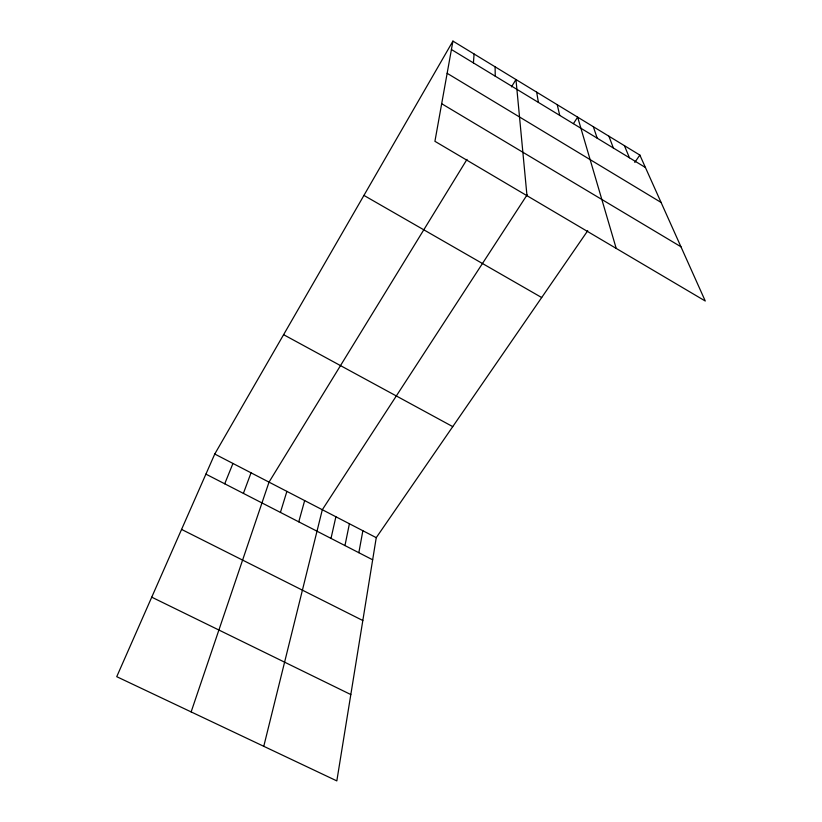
<?xml version="1.0" encoding="UTF-8"?>
<svg xmlns="http://www.w3.org/2000/svg" width="822" height="822" viewBox="0 0 822 822"><rect width="100%" height="100%" fill="white"/><g stroke="black" fill="none" stroke-linecap="round" stroke-linejoin="round"><path stroke-width="1.23" d="M473.41 62.893L474.099 54.005M587.73 230.715L376.25 537.66L336.825 780.9L116.734 676.681L214.758 454.032L452.932 41.1L639.845 155.07L705.266 301.016L434.92 141.312L452.932 41.1M358.844 552.703L362.862 530.724M344.963 545.572L349.401 523.758M331.009 538.4L335.89 516.761M263.77 746.314L322.316 509.732L527.097 194.876M298.766 521.836L304.654 500.588M280.425 512.414L286.888 491.381M191.136 711.914L269.02 482.134L466.999 159.365M243.394 493.385L251.039 472.825M224.714 483.788L232.955 463.454M511.469 86.875L515.969 79.539L526.984 195.698M573.448 123.608L577.65 117.145L616.202 248.398M634.789 162.407L639.845 155.07M151.741 597.173L350.819 694.559M181.57 529.419L362.821 620.528M205.911 474.13L372.664 559.803M214.758 454.032L376.25 537.66M283.6 334.677L452.747 426.628M363.93 195.41L541.688 297.543M441.681 103.716L680.955 246.775M447.147 73.302L661.083 202.448M451.422 49.526L645.424 167.503M624.422 145.669L629.436 157.783M608.917 136.216L613.356 148.011M593.33 126.711L597.183 138.168M557.234 104.702L559.741 115.399M536.674 92.167L538.4 102.421M495.111 66.818L495.234 76.169"/></g></svg>
